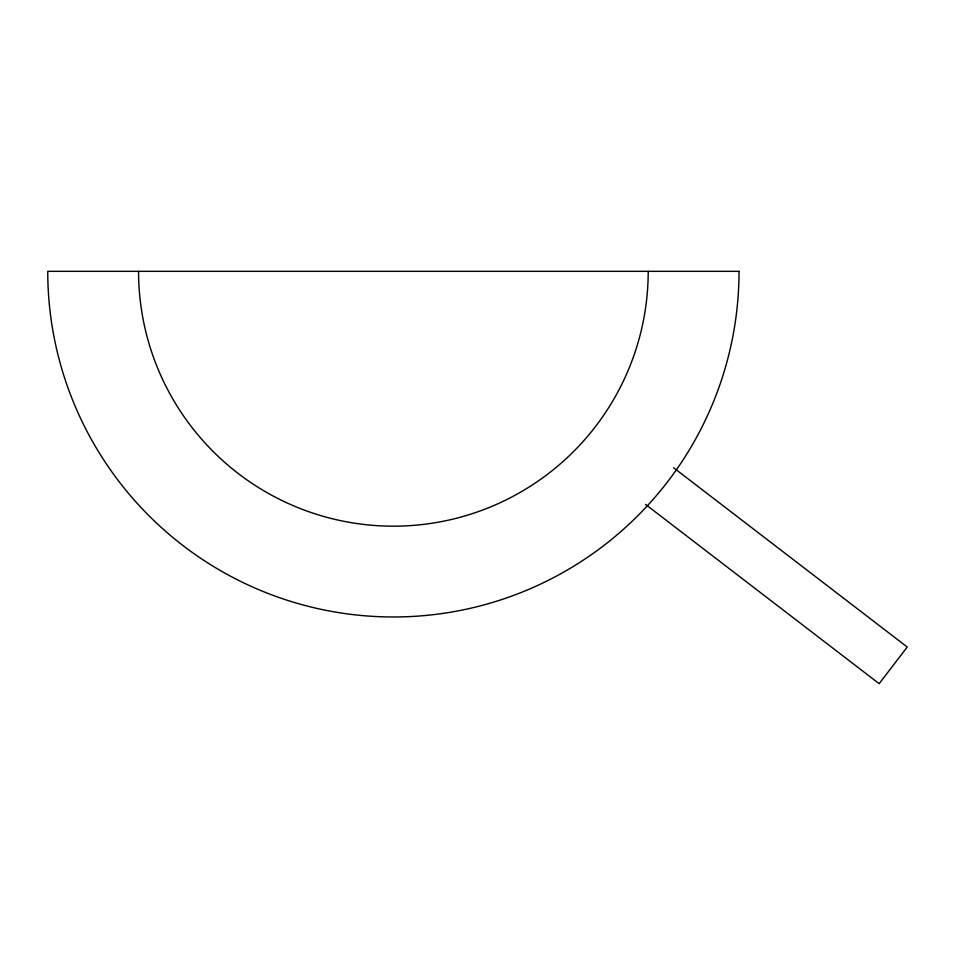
<?xml version="1.0" encoding="UTF-8"?>
<svg xmlns="http://www.w3.org/2000/svg" width="955" height="955" viewBox="0 0 955 955"><rect width="100%" height="100%" fill="white"/><g stroke="black" fill="none" stroke-linecap="round" stroke-linejoin="round"><path stroke-width="1.43" d="M673.609 467.759L907.25 647.036L879.149 683.661L645.508 504.383M648.206 271.339A254.818 254.818 0 0 1 393.388 526.169A254.818 254.818 0 0 1 138.559 271.339M739.027 271.339L47.75 271.339A345.638 345.638 0 0 0 393.388 616.978A345.638 345.638 0 0 0 739.027 271.339"/></g></svg>
